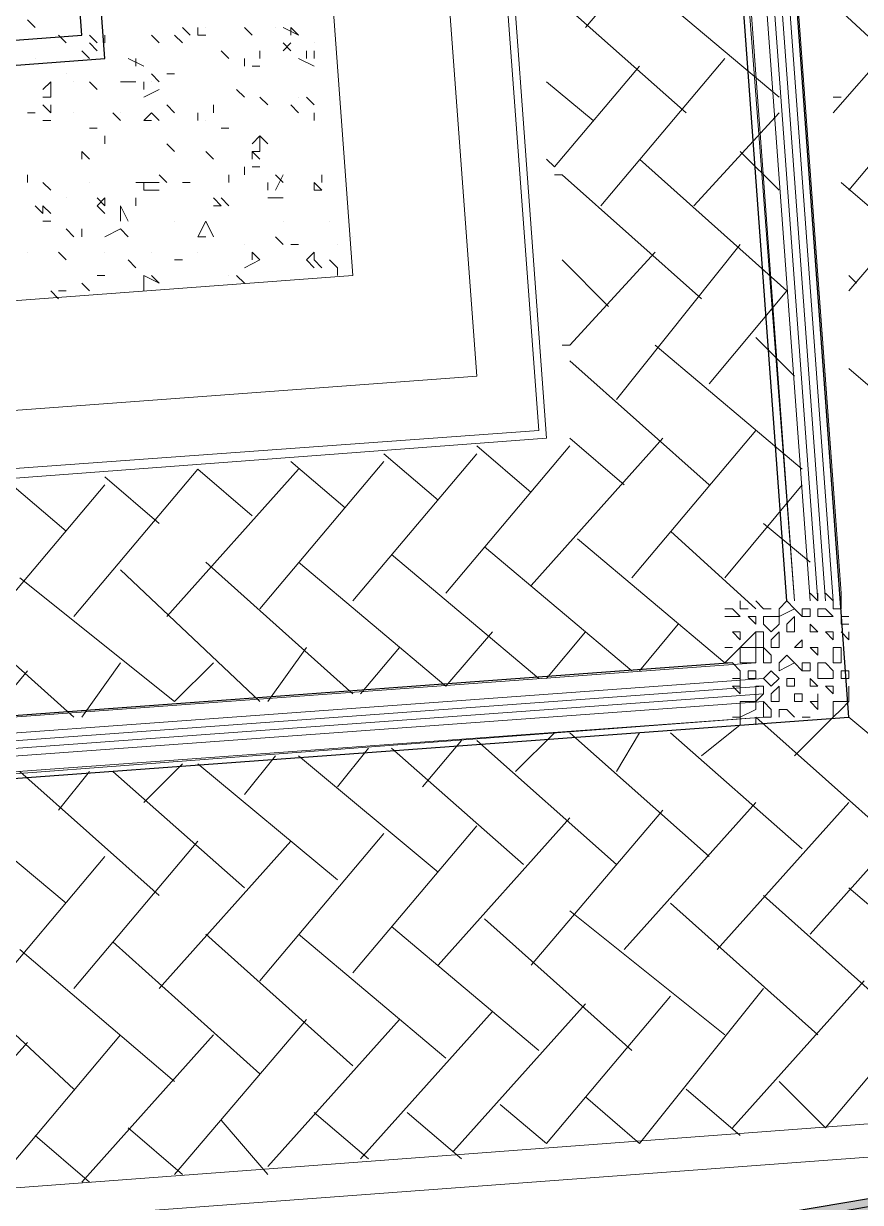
# Model space of a CAD drawing. Header units: millimetres. Extents: x 2928 to 3112, y 1220 to 1280.
# Drawn here: x 3001.741 to 3002.101, y 1262.142 to 1262.649 of the extents above; entities that cross this region are included whole.
import ezdxf

# ---------------------------------------------------------------- set-up
doc = ezdxf.new("R2010")
doc.units = ezdxf.units.MM

msp = doc.modelspace()

# ---------------------------------------------------------------- hatches: boundary and pattern name
at = {"true_color": 0xdd0000}
h = msp.add_hatch(color=12, dxfattribs=at)
h.paths.add_polyline_path([(3002.98886, 1267.45733), (3002.96553, 1267.46066), (3002.68219, 1262.21392)])
h.paths.add_polyline_path([(3002.96553, 1267.46066), (3002.68219, 1262.21392), (3002.65886, 1262.23725)])
h.paths.add_polyline_path([(3002.68219, 1262.21392), (3002.65886, 1262.23725), (2998.68214, 1261.54058)])
h.paths.add_polyline_path([(3002.65886, 1262.23725), (2998.68214, 1261.54058), (2998.7088, 1261.57058)])
h.paths.add_polyline_path([(2998.68214, 1261.54058), (2998.7088, 1261.57058), (2998.98881, 1266.80065)])
h.paths.add_polyline_path([(2998.7088, 1261.57058), (2998.98881, 1266.80065), (2999.01547, 1266.77732)])
h.paths.add_polyline_path([(2998.98881, 1266.80065), (2999.01547, 1266.77732), (3002.97553, 1267.47066)])
h.paths.add_polyline_path([(2999.01547, 1266.77732), (3002.97553, 1267.47066), (3002.97886, 1267.44733)])

# ---------------------------------------------------------------- linework, layer by layer
at = {"color": 252, "linetype": 'Continuous', "lineweight": 5, "true_color": 0x989898}
for points in [[(3000.5255, 1266.90065), (2999.21881, 1266.80732), (2999.00214, 1266.79065), (2999.01881, 1266.58065), (2999.35881, 1261.95725), (3000.88217, 1262.07059), (3002.40886, 1262.18392), (3002.06885, 1266.80399), (3002.05218, 1267.01399), (3001.83885, 1266.99732)], [(3000.52883, 1266.88732), (2999.22548, 1266.79065), (2999.01881, 1266.77732), (2999.03214, 1266.57398), (2999.37215, 1261.97392), (3000.88217, 1262.08392), (3002.39219, 1262.19725), (3002.05552, 1266.79732), (3002.03885, 1266.99732), (3001.83218, 1266.98399)], [(2999.44215, 1266.50398), (2999.75215, 1262.30392), (3000.85883, 1262.38726), (3001.96552, 1262.47059), (3001.65885, 1266.66398), (3000.54883, 1266.58398)]]:
    msp.add_lwpolyline(points, close=True, dxfattribs=at)
at = {"color": 7, "linetype": 'Continuous', "lineweight": 9, "true_color": 0x000007}
for points in [[(3000.54883, 1266.58065), (2999.44881, 1266.50065), (2999.75549, 1262.31059), (3000.85883, 1262.39392), (3001.96218, 1262.47392), (3001.65218, 1266.66065)], [(3000.55216, 1266.55398), (2999.47548, 1266.47398), (2999.77882, 1262.33726), (3000.8555, 1262.41726), (3001.93552, 1262.49726), (3001.62885, 1266.63398)], [(3000.5555, 1266.50732), (2999.52548, 1266.43065), (2999.82549, 1262.38726), (3000.85217, 1262.46392), (3001.88218, 1262.54059), (3001.58551, 1266.58065)]]:
    msp.add_lwpolyline(points, close=True, dxfattribs=at)
at = {"color": 253, "linetype": 'Continuous', "lineweight": -2, "true_color": 0x9a9a9a}
msp.add_lwpolyline([(3000.56216, 1266.40731), (2999.63548, 1266.34065), (2999.91549, 1262.49726), (3000.8455, 1262.56393), (3001.77551, 1262.63393), (3001.49218, 1266.47398)], close=True, dxfattribs=at)
msp.add_lwpolyline([(3000.68883, 1264.47729), (2999.78549, 1264.41395), (2999.92549, 1262.50726), (3000.28216, 1262.53393), (3000.23883, 1263.14727), (3000.79883, 1263.18727), (3001.36218, 1263.2306), (3001.40884, 1262.61726), (3001.76551, 1262.64393), (3001.62551, 1264.55062), (3000.72217, 1264.48395)], dxfattribs=at)
at = {"color": 7, "linetype": 'Continuous', "lineweight": -2, "true_color": 0x000007}
for points in [[(2999.53548, 1263.60727), (2999.64215, 1262.17059), (3000.86883, 1262.26059), (3002.09552, 1262.35059), (3001.99218, 1263.76728)], [(3002.06885, 1262.40059), (3001.96885, 1263.76728), (3001.96885, 1263.76728)], [(3002.04552, 1262.37392), (3000.86883, 1262.28725), (2999.68882, 1262.20059)]]:
    msp.add_lwpolyline(points, dxfattribs=at)
at = {"color": 9, "linetype": 'Continuous', "lineweight": 5, "true_color": 0xbababa}
for points in [[(3002.07219, 1262.40059), (3001.99218, 1263.49061), (3001.97218, 1263.76728)], [(3002.07219, 1262.40059), (3001.98885, 1263.49061), (3001.97218, 1263.76728)], [(3002.07885, 1262.40059), (3001.99885, 1263.49061), (3001.97552, 1263.76728)], [(3002.08219, 1262.40059), (3002.00218, 1263.49061), (3001.97885, 1263.76728)], [(3002.08552, 1262.40059), (3002.00552, 1263.49061), (3001.98552, 1263.76728)], [(3002.08885, 1262.40059), (3002.00885, 1263.49061), (3001.98885, 1263.76728)], [(3002.09219, 1262.40392), (3002.01218, 1263.49394), (3001.99218, 1263.76728)], [(3001.98218, 1262.64726), (3002.03885, 1262.71393), (3002.03885, 1262.71393)], [(3002.00218, 1262.67059), (3002.06552, 1262.61726), (3002.06552, 1262.61726)], [(3001.96218, 1262.66393), (3001.96552, 1262.66393), (3002.02552, 1262.61059)], [(3002.08552, 1262.66059), (3002.13219, 1262.61726), (3002.13219, 1262.61726)], [(3002.09552, 1262.57726), (3002.14885, 1262.64059), (3002.14885, 1262.64059)], [(3001.98885, 1262.57059), (3002.04218, 1262.63393), (3002.04218, 1262.63393)], [(3002.08885, 1262.61059), (3002.11219, 1262.63726), (3002.11219, 1262.63726)], [(3001.96885, 1262.58726), (3002.00552, 1262.63059), (3002.00552, 1262.63059)], [(3001.96552, 1262.62393), (3001.98552, 1262.60726), (3001.98552, 1262.60726)], [(3002.08885, 1262.61726), (3002.09219, 1262.61726), (3002.09219, 1262.61726)], [(3002.02885, 1262.57059), (3002.06552, 1262.61059), (3002.06552, 1262.61059)], [(3002.04885, 1262.59393), (3002.06552, 1262.57726), (3002.06552, 1262.57726)], [(3001.96885, 1262.58726), (3001.96552, 1262.59059), (3001.96552, 1262.59059)], [(3002.00552, 1262.59059), (3002.06885, 1262.53393), (3002.06885, 1262.53393)], [(3001.96885, 1262.58393), (3001.97218, 1262.58393), (3002.03218, 1262.53059)], [(3002.09219, 1262.58059), (3002.13885, 1262.54059), (3002.13885, 1262.54059)], [(3001.99552, 1262.48726), (3002.04885, 1262.55393), (3002.04885, 1262.55393)], [(3002.09552, 1262.53393), (3002.11552, 1262.55726), (3002.11552, 1262.55726)], [(3001.97218, 1262.54726), (3001.99218, 1262.52726), (3001.99218, 1262.52726)], [(3001.97552, 1262.51059), (3002.01218, 1262.55059), (3002.01218, 1262.55059)], [(3002.09552, 1262.54059), (3002.09885, 1262.53726), (3002.09885, 1262.53726)], [(3002.03552, 1262.49392), (3002.06885, 1262.53393), (3002.06885, 1262.53393)], [(3002.05552, 1262.51392), (3002.07219, 1262.49726), (3002.07219, 1262.49726)], [(3001.97552, 1262.51059), (3001.97218, 1262.51059), (3001.97218, 1262.51059)], [(3002.01218, 1262.51059), (3002.07552, 1262.45726), (3002.07552, 1262.45726)], [(3001.97552, 1262.50392), (3002.03552, 1262.45059), (3002.03552, 1262.45059)], [(3002.09552, 1262.50059), (3002.14219, 1262.46059), (3002.14219, 1262.46059)], [(3002.00218, 1262.41059), (3002.05552, 1262.47392), (3002.05552, 1262.47392)], [(3001.92218, 1262.40392), (3001.97552, 1262.46726), (3001.97552, 1262.46726)], [(3001.93552, 1262.46726), (3001.95885, 1262.44726), (3001.95885, 1262.44726)], [(3001.95885, 1262.40726), (3002.01552, 1262.47059), (3002.01552, 1262.47059)], [(3001.97552, 1262.47059), (3001.99885, 1262.45059), (3001.99885, 1262.45059)], [(3001.88218, 1262.40059), (3001.93552, 1262.46392), (3001.93552, 1262.46392)], [(3001.89552, 1262.46392), (3001.91885, 1262.44392), (3001.91885, 1262.44392)], [(3001.76218, 1262.39392), (3001.81551, 1262.45726), (3001.81551, 1262.45726)], [(3001.80218, 1262.39392), (3001.85885, 1262.45726), (3001.85885, 1262.45726)], [(3001.81551, 1262.45726), (3001.83885, 1262.43726), (3001.83885, 1262.43726)], [(3001.84218, 1262.39726), (3001.89552, 1262.46059), (3001.89552, 1262.46059)], [(3001.85552, 1262.46059), (3001.87885, 1262.44059), (3001.87885, 1262.44059)], [(3001.77551, 1262.45392), (3001.79885, 1262.43392), (3001.79885, 1262.43392)], [(3001.72218, 1262.38726), (3001.77551, 1262.45059), (3001.77551, 1262.45059)], [(3001.73551, 1262.45059), (3001.75885, 1262.43059), (3001.75885, 1262.43059)], [(3002.04218, 1262.41059), (3002.07552, 1262.45059), (3002.07552, 1262.45059)], [(3002.01885, 1262.43059), (3002.05552, 1262.39726), (3002.05552, 1262.39726)], [(3002.05885, 1262.43392), (3002.07885, 1262.41726), (3002.07885, 1262.41726)], [(3001.97885, 1262.42726), (3002.04218, 1262.37392), (3002.04218, 1262.37392)], [(3001.89885, 1262.42059), (3001.96218, 1262.36726), (3001.96218, 1262.36726)], [(3001.93885, 1262.42392), (3002.00218, 1262.37059), (3002.00218, 1262.37059)], [(3001.81885, 1262.41726), (3001.88218, 1262.36059), (3001.88218, 1262.36059)], [(3001.85885, 1262.41726), (3001.92218, 1262.36392), (3001.92218, 1262.36392)], [(3001.73885, 1262.41059), (3001.80551, 1262.35726), (3001.80551, 1262.35726)], [(3001.78218, 1262.41392), (3001.84218, 1262.35726), (3001.84218, 1262.35726)], [(3001.69885, 1262.40726), (3001.76218, 1262.35059), (3001.76218, 1262.35059)], [(3002.04885, 1262.39726), (3002.04885, 1262.40059), (3002.04885, 1262.40059)], [(3002.05885, 1262.39726), (3002.05552, 1262.40059), (3002.05552, 1262.40059)], [(3002.06552, 1262.39726), (3002.06885, 1262.40059), (3002.06885, 1262.40059)], [(3002.06885, 1262.40059), (3002.07219, 1262.39726), (3002.07219, 1262.39726)], [(3002.08219, 1262.40059), (3002.07885, 1262.40392), (3002.07885, 1262.40392)], [(3002.08219, 1262.40059), (3002.08219, 1262.40392), (3002.08219, 1262.40392)], [(3002.08885, 1262.40059), (3002.08552, 1262.40392), (3002.08552, 1262.40392)], [(3002.08885, 1262.40059), (3002.08885, 1262.39726), (3002.08885, 1262.39726)], [(3002.09219, 1262.40392), (3002.09219, 1262.40059), (3002.09219, 1262.40059)], [(3002.09219, 1262.39726), (3002.09219, 1262.40059), (3002.09219, 1262.40059)], [(3002.04218, 1262.39726), (3002.04552, 1262.39726), (3002.04552, 1262.39726)], [(3002.04552, 1262.39726), (3002.04885, 1262.39392), (3002.04885, 1262.39392)], [(3002.04885, 1262.39726), (3002.05218, 1262.39726), (3002.05218, 1262.39726)], [(3002.05885, 1262.39726), (3002.06219, 1262.39726), (3002.06219, 1262.39726)], [(3002.06552, 1262.39726), (3002.06552, 1262.39392), (3002.06552, 1262.39392)], [(3002.06552, 1262.39392), (3002.07219, 1262.39726), (3002.07219, 1262.39726)], [(3002.07552, 1262.39392), (3002.07219, 1262.39726), (3002.07219, 1262.39726)], [(3002.07552, 1262.39392), (3002.07552, 1262.39726), (3002.07552, 1262.39726)], [(3002.07552, 1262.39726), (3002.07885, 1262.39726), (3002.07885, 1262.39726)], [(3002.07885, 1262.39392), (3002.07885, 1262.39726), (3002.07885, 1262.39726)], [(3002.08219, 1262.39392), (3002.08219, 1262.39726), (3002.08219, 1262.39726)], [(3002.08219, 1262.39726), (3002.08552, 1262.39726), (3002.08552, 1262.39726)], [(3002.08552, 1262.39726), (3002.08885, 1262.39392), (3002.08885, 1262.39392)], [(3002.08885, 1262.39726), (3002.09219, 1262.39726), (3002.09219, 1262.39726)], [(3002.00552, 1262.37059), (3002.02218, 1262.39059), (3002.02218, 1262.39059)], [(3002.04218, 1262.39392), (3002.04552, 1262.39392), (3002.04552, 1262.39392)], [(3002.04552, 1262.39392), (3002.04885, 1262.39392), (3002.04885, 1262.39392)], [(3002.05218, 1262.39392), (3002.05552, 1262.39059), (3002.05552, 1262.39059)], [(3002.05218, 1262.39392), (3002.05552, 1262.39392), (3002.05552, 1262.39392)], [(3002.05552, 1262.39059), (3002.05552, 1262.39392), (3002.05552, 1262.39392)], [(3002.05885, 1262.39059), (3002.05885, 1262.39392), (3002.05885, 1262.39392)], [(3002.05885, 1262.39392), (3002.06219, 1262.39392), (3002.06219, 1262.39392)], [(3002.05885, 1262.39059), (3002.06219, 1262.38726), (3002.06219, 1262.38726)], [(3002.06219, 1262.39392), (3002.06552, 1262.39392), (3002.06552, 1262.39392)], [(3002.06219, 1262.38726), (3002.06552, 1262.39059), (3002.06552, 1262.39059)], [(3002.06552, 1262.39059), (3002.06552, 1262.39392), (3002.06552, 1262.39392)], [(3002.06885, 1262.39059), (3002.07219, 1262.39392), (3002.07219, 1262.39392)], [(3002.06885, 1262.38726), (3002.06885, 1262.39059), (3002.06885, 1262.39059)], [(3002.07219, 1262.39392), (3002.07219, 1262.39059), (3002.07219, 1262.39059)], [(3002.07219, 1262.38726), (3002.07219, 1262.39059), (3002.07219, 1262.39059)], [(3002.07552, 1262.39392), (3002.07885, 1262.39392), (3002.07885, 1262.39392)], [(3002.07885, 1262.39059), (3002.08219, 1262.38726), (3002.08219, 1262.38726)], [(3002.07885, 1262.38726), (3002.07885, 1262.39059), (3002.07885, 1262.39059)], [(3002.08219, 1262.39392), (3002.08885, 1262.39392), (3002.08885, 1262.39392)], [(3002.09219, 1262.39392), (3002.09219, 1262.39059), (3002.09219, 1262.39059)], [(3002.09219, 1262.39392), (3002.09552, 1262.39392), (3002.09552, 1262.39392)], [(3002.09219, 1262.39059), (3002.09552, 1262.39059), (3002.09552, 1262.39059)], [(3001.92218, 1262.36392), (3001.94218, 1262.38726), (3001.94218, 1262.38726)], [(3001.96552, 1262.36726), (3001.98218, 1262.38726), (3001.98218, 1262.38726)], [(3002.04218, 1262.37392), (3002.05552, 1262.38726), (3002.05552, 1262.38726)], [(3002.04552, 1262.38726), (3002.04885, 1262.38392), (3002.04885, 1262.38392)], [(3002.04552, 1262.38726), (3002.04885, 1262.38726), (3002.04885, 1262.38726)], [(3002.04885, 1262.38392), (3002.04885, 1262.38726), (3002.04885, 1262.38726)], [(3002.05885, 1262.38726), (3002.05552, 1262.38726), (3002.05552, 1262.38726)], [(3002.05552, 1262.38392), (3002.05552, 1262.38726), (3002.05552, 1262.38726)], [(3002.05552, 1262.38726), (3002.05885, 1262.38726), (3002.05885, 1262.38726)], [(3002.05885, 1262.38059), (3002.05885, 1262.38726), (3002.05885, 1262.38726)], [(3002.06219, 1262.38392), (3002.06552, 1262.38726), (3002.06552, 1262.38726)], [(3002.06552, 1262.38726), (3002.06552, 1262.38392), (3002.06552, 1262.38392)], [(3002.06885, 1262.38726), (3002.07219, 1262.38726), (3002.07219, 1262.38726)], [(3002.07885, 1262.38726), (3002.08219, 1262.38726), (3002.08219, 1262.38726)], [(3002.08552, 1262.38726), (3002.08885, 1262.38392), (3002.08885, 1262.38392)], [(3002.08552, 1262.38726), (3002.08885, 1262.38726), (3002.08885, 1262.38726)], [(3002.08885, 1262.38392), (3002.08885, 1262.38726), (3002.08885, 1262.38726)], [(3002.09552, 1262.38392), (3002.09219, 1262.38726), (3002.09219, 1262.38726)], [(3002.09552, 1262.38392), (3002.09552, 1262.38726), (3002.09552, 1262.38726)], [(3001.84552, 1262.35726), (3001.86218, 1262.38059), (3001.86218, 1262.38059)], [(3001.88552, 1262.36059), (3001.90218, 1262.38059), (3001.90218, 1262.38059)], [(3002.04552, 1262.38059), (3002.04218, 1262.38059), (3002.04218, 1262.38059)], [(3002.04552, 1262.38059), (3002.04218, 1262.38059), (3002.04218, 1262.38059)], [(3002.04885, 1262.37726), (3002.04885, 1262.38059), (3002.04885, 1262.38059)], [(3002.04885, 1262.38059), (3002.05218, 1262.38059), (3002.05218, 1262.38059)], [(3002.05218, 1262.38059), (3002.05552, 1262.38059), (3002.05552, 1262.38059)], [(3002.05552, 1262.38392), (3002.05552, 1262.38059), (3002.05552, 1262.38059)], [(3002.05552, 1262.37392), (3002.05552, 1262.38059), (3002.05552, 1262.38059)], [(3002.05552, 1262.38059), (3002.05885, 1262.38059), (3002.05885, 1262.38059)], [(3002.05885, 1262.38059), (3002.06219, 1262.37726), (3002.06219, 1262.37726)], [(3002.05885, 1262.37726), (3002.05885, 1262.38059), (3002.05885, 1262.38059)], [(3002.06219, 1262.38059), (3002.06219, 1262.38392), (3002.06219, 1262.38392)], [(3002.06219, 1262.38059), (3002.06552, 1262.38059), (3002.06552, 1262.38059)], [(3002.06552, 1262.38059), (3002.06552, 1262.38392), (3002.06552, 1262.38392)], [(3002.07219, 1262.38059), (3002.07552, 1262.38392), (3002.07552, 1262.38392)], [(3002.07219, 1262.38059), (3002.07552, 1262.38059), (3002.07552, 1262.38059)], [(3002.07552, 1262.38392), (3002.07552, 1262.38059), (3002.07552, 1262.38059)], [(3002.07885, 1262.38059), (3002.08219, 1262.37726), (3002.08219, 1262.37726)], [(3002.07885, 1262.38059), (3002.08219, 1262.38059), (3002.08219, 1262.38059)], [(3002.08219, 1262.37726), (3002.08219, 1262.38059), (3002.08219, 1262.38059)], [(3002.09219, 1262.38059), (3002.08885, 1262.38059), (3002.08885, 1262.38059)], [(3002.08885, 1262.37726), (3002.08885, 1262.38059), (3002.08885, 1262.38059)], [(3002.08885, 1262.38059), (3002.09219, 1262.38059), (3002.09219, 1262.38059)], [(3002.09219, 1262.37392), (3002.09219, 1262.38059), (3002.09219, 1262.38059)], [(3002.04885, 1262.37726), (3002.04885, 1262.37392), (3002.04885, 1262.37392)], [(3002.05885, 1262.37392), (3002.05885, 1262.37726), (3002.05885, 1262.37726)], [(3002.06219, 1262.37392), (3002.06219, 1262.37726), (3002.06219, 1262.37726)], [(3002.06552, 1262.37392), (3002.06885, 1262.37726), (3002.06885, 1262.37726)], [(3002.06885, 1262.37726), (3002.07219, 1262.37392), (3002.07219, 1262.37392)], [(3002.08885, 1262.37726), (3002.08885, 1262.37392), (3002.08885, 1262.37392)], [(2999.68882, 1262.19725), (3000.86883, 1262.28725), (3002.05552, 1262.37392)], [(3001.72551, 1262.35059), (3001.74218, 1262.37059), (3001.74218, 1262.37059)], [(3001.76551, 1262.35059), (3001.78218, 1262.37392), (3001.78218, 1262.37392)], [(3001.80551, 1262.35726), (3001.82218, 1262.37392), (3001.82218, 1262.37392)], [(3002.04552, 1262.37392), (3002.04218, 1262.37392), (3002.04218, 1262.37392)], [(3002.04552, 1262.37392), (3002.04885, 1262.37059), (3002.04885, 1262.37059)], [(3002.04885, 1262.37392), (3002.05552, 1262.37392), (3002.05552, 1262.37392)], [(3002.04885, 1262.36726), (3002.04885, 1262.37059), (3002.04885, 1262.37059)], [(3002.05218, 1262.36726), (3002.05218, 1262.37059), (3002.05218, 1262.37059)], [(3002.05218, 1262.37059), (3002.05552, 1262.37059), (3002.05552, 1262.37059)], [(3002.05552, 1262.36726), (3002.05552, 1262.37059), (3002.05552, 1262.37059)], [(3002.05885, 1262.37392), (3002.06219, 1262.37392), (3002.06219, 1262.37392)], [(3002.05885, 1262.36726), (3002.06219, 1262.37059), (3002.06219, 1262.37059)], [(3002.06219, 1262.37059), (3002.06552, 1262.36726), (3002.06552, 1262.36726)], [(3002.06552, 1262.37392), (3002.06552, 1262.37059), (3002.06552, 1262.37059)], [(3002.06552, 1262.37059), (3002.07219, 1262.37392), (3002.07219, 1262.37392)], [(3002.07552, 1262.37059), (3002.07219, 1262.37392), (3002.07219, 1262.37392)], [(3002.07552, 1262.37059), (3002.07552, 1262.37392), (3002.07552, 1262.37392)], [(3002.07552, 1262.37392), (3002.07885, 1262.37392), (3002.07885, 1262.37392)], [(3002.07552, 1262.37059), (3002.07885, 1262.37059), (3002.07885, 1262.37059)], [(3002.07885, 1262.37059), (3002.07885, 1262.37392), (3002.07885, 1262.37392)], [(3002.08219, 1262.37059), (3002.08219, 1262.37392), (3002.08219, 1262.37392)], [(3002.08219, 1262.37392), (3002.08552, 1262.37392), (3002.08552, 1262.37392)], [(3002.08219, 1262.37059), (3002.08219, 1262.36726), (3002.08219, 1262.36726)], [(3002.08552, 1262.37392), (3002.08885, 1262.37059), (3002.08885, 1262.37059)], [(3002.08885, 1262.37392), (3002.09219, 1262.37392), (3002.09219, 1262.37392)], [(3002.08885, 1262.36726), (3002.08885, 1262.37059), (3002.08885, 1262.37059)], [(3002.09219, 1262.36726), (3002.09219, 1262.37059), (3002.09219, 1262.37059)], [(3002.09219, 1262.37059), (3002.09552, 1262.37059), (3002.09552, 1262.37059)], [(3002.09552, 1262.36726), (3002.09552, 1262.37059), (3002.09552, 1262.37059)], [(2999.68882, 1262.19392), (3000.86883, 1262.28059), (3002.05885, 1262.36726)], [(3002.04552, 1262.36726), (3002.04885, 1262.36726), (3002.04885, 1262.36726)], [(3002.04885, 1262.36392), (3002.04885, 1262.36726), (3002.04885, 1262.36726)], [(3002.05218, 1262.36726), (3002.05552, 1262.36726), (3002.05552, 1262.36726)], [(3002.05885, 1262.36726), (3002.06219, 1262.36392), (3002.06219, 1262.36392)], [(3002.06219, 1262.36392), (3002.06552, 1262.36726), (3002.06552, 1262.36726)], [(3002.06885, 1262.36392), (3002.06885, 1262.36726), (3002.06885, 1262.36726)], [(3002.06885, 1262.36726), (3002.07219, 1262.36726), (3002.07219, 1262.36726)], [(3002.07219, 1262.36392), (3002.07219, 1262.36726), (3002.07219, 1262.36726)], [(3002.07885, 1262.36726), (3002.08219, 1262.36392), (3002.08219, 1262.36392)], [(3002.07885, 1262.36392), (3002.07885, 1262.36726), (3002.07885, 1262.36726)], [(3002.08219, 1262.36726), (3002.08885, 1262.36726), (3002.08885, 1262.36726)], [(3002.09219, 1262.36726), (3002.09552, 1262.36726), (3002.09552, 1262.36726)], [(2999.68882, 1262.19059), (3000.86883, 1262.27725), (3002.05885, 1262.36392)], [(2999.68882, 1262.18392), (3000.86883, 1262.27392), (3002.05885, 1262.36059)], [(3002.04552, 1262.36392), (3002.04885, 1262.36059), (3002.04885, 1262.36059)], [(3002.04552, 1262.36392), (3002.04885, 1262.36392), (3002.04885, 1262.36392)], [(3002.04885, 1262.36059), (3002.04885, 1262.36392), (3002.04885, 1262.36392)], [(3002.05552, 1262.36059), (3002.05552, 1262.36392), (3002.05552, 1262.36392)], [(3002.05552, 1262.36392), (3002.05885, 1262.36392), (3002.05885, 1262.36392)], [(3002.05552, 1262.36059), (3002.05552, 1262.35726), (3002.05552, 1262.35726)], [(3002.05552, 1262.35726), (3002.05885, 1262.36059), (3002.05885, 1262.36059)], [(3002.05885, 1262.36059), (3002.05885, 1262.36392), (3002.05885, 1262.36392)], [(3002.06219, 1262.36059), (3002.06552, 1262.36392), (3002.06552, 1262.36392)], [(3002.06219, 1262.35726), (3002.06219, 1262.36059), (3002.06219, 1262.36059)], [(3002.06552, 1262.36392), (3002.06552, 1262.36059), (3002.06552, 1262.36059)], [(3002.06552, 1262.35726), (3002.06552, 1262.36059), (3002.06552, 1262.36059)], [(3002.06885, 1262.36392), (3002.07219, 1262.36392), (3002.07219, 1262.36392)], [(3002.07219, 1262.35726), (3002.07219, 1262.36059), (3002.07219, 1262.36059)], [(3002.07219, 1262.36059), (3002.07552, 1262.36059), (3002.07552, 1262.36059)], [(3002.07552, 1262.36059), (3002.07552, 1262.35726), (3002.07552, 1262.35726)], [(3002.07885, 1262.36392), (3002.08219, 1262.36392), (3002.08219, 1262.36392)], [(3002.08219, 1262.35726), (3002.08219, 1262.36059), (3002.08219, 1262.36059)], [(3002.08552, 1262.36392), (3002.08885, 1262.36059), (3002.08885, 1262.36059)], [(3002.08552, 1262.36392), (3002.08885, 1262.36392), (3002.08885, 1262.36392)], [(3002.08885, 1262.36059), (3002.08885, 1262.36392), (3002.08885, 1262.36392)], [(3002.09552, 1262.36059), (3002.09552, 1262.36392), (3002.09552, 1262.36392)], [(3002.09552, 1262.36059), (3002.09552, 1262.35726), (3002.09552, 1262.35726)], [(3002.09552, 1262.35726), (3002.09552, 1262.36059), (3002.09552, 1262.36059)], [(2999.68882, 1262.18392), (3000.86883, 1262.27059), (3002.05885, 1262.35726)], [(3002.04885, 1262.35392), (3002.04885, 1262.35726), (3002.04885, 1262.35726)], [(3002.04885, 1262.35726), (3002.05218, 1262.35726), (3002.05218, 1262.35726)], [(3002.05218, 1262.35726), (3002.05552, 1262.35726), (3002.05552, 1262.35726)], [(3002.05552, 1262.35392), (3002.05552, 1262.35726), (3002.05552, 1262.35726)], [(3002.05885, 1262.35726), (3002.06219, 1262.35392), (3002.06219, 1262.35392)], [(3002.05885, 1262.35392), (3002.05885, 1262.35726), (3002.05885, 1262.35726)], [(3002.06219, 1262.35726), (3002.06552, 1262.35726), (3002.06552, 1262.35726)], [(3002.07219, 1262.35726), (3002.07552, 1262.35726), (3002.07552, 1262.35726)], [(3002.07885, 1262.35726), (3002.08219, 1262.35392), (3002.08219, 1262.35392)], [(3002.07885, 1262.35726), (3002.08219, 1262.35726), (3002.08219, 1262.35726)], [(3002.08219, 1262.35392), (3002.08219, 1262.35726), (3002.08219, 1262.35726)], [(3002.08885, 1262.35392), (3002.08885, 1262.35726), (3002.08885, 1262.35726)], [(3002.08885, 1262.35726), (3002.09219, 1262.35726), (3002.09219, 1262.35726)], [(3002.09219, 1262.35726), (3002.09552, 1262.35726), (3002.09552, 1262.35726)], [(3002.09219, 1262.35392), (3002.09552, 1262.35726), (3002.09552, 1262.35726)], [(2999.68882, 1262.18059), (3000.86883, 1262.26392), (3002.05885, 1262.35059)], [(2999.68882, 1262.17392), (3000.86883, 1262.26059), (3002.05885, 1262.35059)], [(3002.04885, 1262.35059), (3002.04552, 1262.35059), (3002.04552, 1262.35059)], [(3002.04885, 1262.35392), (3002.04885, 1262.35059), (3002.04885, 1262.35059)], [(3002.04885, 1262.35059), (3002.05552, 1262.35392), (3002.05552, 1262.35392)], [(3002.04885, 1262.34726), (3002.04885, 1262.35059), (3002.04885, 1262.35059)], [(3002.05552, 1262.35059), (3002.11552, 1262.29726), (3002.11552, 1262.29726)], [(3002.05552, 1262.35059), (3002.05552, 1262.34726), (3002.05552, 1262.34726)], [(3002.05552, 1262.34726), (3002.05552, 1262.35059), (3002.05552, 1262.35059)], [(3002.05885, 1262.35059), (3002.05885, 1262.35392), (3002.05885, 1262.35392)], [(3002.05885, 1262.35059), (3002.06219, 1262.35059), (3002.06219, 1262.35059)], [(3002.06219, 1262.35059), (3002.06219, 1262.35392), (3002.06219, 1262.35392)], [(3002.06552, 1262.35059), (3002.06552, 1262.35392), (3002.06552, 1262.35392)], [(3002.06552, 1262.35392), (3002.06885, 1262.35392), (3002.06885, 1262.35392)], [(3002.06885, 1262.35392), (3002.07219, 1262.35059), (3002.07219, 1262.35059)], [(3002.07219, 1262.33392), (3002.08885, 1262.35059), (3002.08885, 1262.35059)], [(3002.07552, 1262.35059), (3002.07885, 1262.35059), (3002.07885, 1262.35059)], [(3002.08885, 1262.35392), (3002.08885, 1262.35059), (3002.08885, 1262.35059)], [(3002.08885, 1262.35059), (3002.09219, 1262.35392), (3002.09219, 1262.35392)], [(3002.09552, 1262.35059), (3002.15552, 1262.30059), (3002.15552, 1262.30059)], [(3002.03218, 1262.33392), (3002.04885, 1262.34726), (3002.04885, 1262.34726)], [(3001.91218, 1262.32059), (3001.92885, 1262.34059), (3001.92885, 1262.34059)], [(3001.93552, 1262.34059), (3001.99552, 1262.28725), (3001.99552, 1262.28725)], [(3001.95218, 1262.32726), (3001.96885, 1262.34392), (3001.96885, 1262.34392)], [(3001.97552, 1262.34392), (3002.03552, 1262.29059), (3002.03552, 1262.29059)], [(3001.99552, 1262.32726), (3002.00552, 1262.34392), (3002.00552, 1262.34392)], [(3002.01885, 1262.34392), (3002.07552, 1262.29392), (3002.07552, 1262.29392)], [(3001.87552, 1262.32059), (3001.88885, 1262.33726), (3001.88885, 1262.33726)], [(3001.89885, 1262.33726), (3001.95552, 1262.28725), (3001.95552, 1262.28725)], [(3001.79218, 1262.31392), (3001.80885, 1262.33059), (3001.80885, 1262.33059)], [(3001.81551, 1262.33059), (3001.87552, 1262.28059), (3001.87552, 1262.28059)], [(3001.83552, 1262.31726), (3001.84885, 1262.33392), (3001.84885, 1262.33392)], [(3001.85885, 1262.33392), (3001.91885, 1262.28392), (3001.91885, 1262.28392)], [(3001.73885, 1262.32726), (3001.79885, 1262.27392), (3001.79885, 1262.27392)], [(3001.75551, 1262.31059), (3001.76885, 1262.32726), (3001.76885, 1262.32726)], [(3001.77885, 1262.32726), (3001.83552, 1262.27725), (3001.83552, 1262.27725)], [(3001.69885, 1262.32059), (3001.75885, 1262.27059), (3001.75885, 1262.27059)], [(3002.07885, 1262.25725), (3002.13552, 1262.32059), (3002.13552, 1262.32059)], [(3001.95885, 1262.24392), (3002.01552, 1262.31059), (3002.01552, 1262.31059)], [(3001.99885, 1262.25059), (3002.05552, 1262.31392), (3002.05552, 1262.31392)], [(3002.03885, 1262.25059), (3002.09552, 1262.31392), (3002.09552, 1262.31392)], [(3001.88218, 1262.24059), (3001.93552, 1262.30392), (3001.93552, 1262.30392)], [(3001.91885, 1262.24392), (3001.97552, 1262.30726), (3001.97552, 1262.30726)], [(3001.84218, 1262.23725), (3001.89552, 1262.30059), (3001.89552, 1262.30059)], [(3001.76218, 1262.23392), (3001.81551, 1262.29726), (3001.81551, 1262.29726)], [(3001.79885, 1262.23392), (3001.85552, 1262.29726), (3001.85552, 1262.29726)], [(3001.72218, 1262.22725), (3001.77551, 1262.29059), (3001.77551, 1262.29059)], [(3002.05885, 1262.27392), (3002.12219, 1262.21725), (3002.12219, 1262.21725)], [(3002.09552, 1262.27725), (3002.16219, 1262.22059), (3002.16219, 1262.22059)], [(3002.01885, 1262.27059), (3002.08219, 1262.21392), (3002.08219, 1262.21392)], [(3001.93885, 1262.26392), (3002.00218, 1262.20725), (3002.00218, 1262.20725)], [(3001.97552, 1262.26725), (3002.04218, 1262.21392), (3002.04218, 1262.21392)], [(3001.89885, 1262.26059), (3001.96218, 1262.20725), (3001.96218, 1262.20725)], [(3001.77885, 1262.25392), (3001.84218, 1262.19725), (3001.84218, 1262.19725)], [(3001.81885, 1262.25725), (3001.88218, 1262.20059), (3001.88218, 1262.20059)], [(3001.85885, 1262.25725), (3001.92218, 1262.20392), (3001.92218, 1262.20392)], [(3001.73885, 1262.25059), (3001.80551, 1262.19392), (3001.80551, 1262.19392)], [(3001.71551, 1262.23392), (3001.76218, 1262.19059), (3001.76218, 1262.19059)], [(3002.00552, 1262.16725), (3002.05885, 1262.23392), (3002.05885, 1262.23392)], [(3002.04552, 1262.17392), (3002.10219, 1262.23725), (3002.10219, 1262.23725)], [(3002.08552, 1262.17392), (3002.13885, 1262.23725), (3002.13885, 1262.23725)], [(3001.96552, 1262.16725), (3002.01885, 1262.23059), (3002.01885, 1262.23059)], [(3001.88552, 1262.16059), (3001.94218, 1262.22392), (3001.94218, 1262.22392)], [(3001.92552, 1262.16392), (3001.98218, 1262.22725), (3001.98218, 1262.22725)], [(3001.80551, 1262.15392), (3001.86218, 1262.22059), (3001.86218, 1262.22059)], [(3001.84552, 1262.15725), (3001.90218, 1262.22059), (3001.90218, 1262.22059)], [(3001.72885, 1262.15059), (3001.78218, 1262.21392), (3001.78218, 1262.21392)], [(3001.76551, 1262.15059), (3001.82218, 1262.21392), (3001.82218, 1262.21392)], [(3001.68551, 1262.14725), (3001.74218, 1262.21059), (3001.74218, 1262.21059)], [(3002.06552, 1262.19392), (3002.08552, 1262.17392), (3002.08552, 1262.17392)], [(3001.98218, 1262.18725), (3002.00552, 1262.16725), (3002.00552, 1262.16725)], [(3002.02552, 1262.19059), (3002.04885, 1262.17059), (3002.04885, 1262.17059)], [(3001.94552, 1262.18392), (3001.96552, 1262.16725), (3001.96552, 1262.16725)], [(3001.82551, 1262.17725), (3001.84552, 1262.15392), (3001.84552, 1262.15392)], [(3001.86552, 1262.18059), (3001.88885, 1262.16059), (3001.88885, 1262.16059)], [(3001.90552, 1262.18059), (3001.92885, 1262.16059), (3001.92885, 1262.16059)], [(3001.78551, 1262.17392), (3001.80885, 1262.15392), (3001.80885, 1262.15392)], [(3001.74551, 1262.17059), (3001.76885, 1262.15059), (3001.76885, 1262.15059)]]:
    msp.add_lwpolyline(points, dxfattribs=at)
at = {"color": 92, "linetype": 'Continuous', "lineweight": 5, "true_color": 0x00b800}
for points in [[(3001.74551, 1262.64726), (3001.74218, 1262.65059), (3001.74218, 1262.65059)], [(3001.75885, 1262.64059), (3001.75551, 1262.64393), (3001.75551, 1262.64393)], [(3001.77218, 1262.64059), (3001.76885, 1262.64393), (3001.76885, 1262.64393)], [(3001.77551, 1262.64059), (3001.77551, 1262.64393), (3001.77551, 1262.64393)], [(3001.79885, 1262.64059), (3001.79551, 1262.64393), (3001.79551, 1262.64393)], [(3001.80885, 1262.64059), (3001.80551, 1262.64393), (3001.80551, 1262.64393)], [(3001.81218, 1262.64393), (3001.80885, 1262.64726), (3001.80885, 1262.64726)], [(3001.81551, 1262.64393), (3001.81551, 1262.64726), (3001.81551, 1262.64726)], [(3001.81551, 1262.64393), (3001.81885, 1262.64393), (3001.81885, 1262.64393)], [(3001.83885, 1262.64393), (3001.83552, 1262.64726), (3001.83552, 1262.64726)], [(3001.85218, 1262.64726), (3001.85885, 1262.64393), (3001.85885, 1262.64393)], [(3001.85552, 1262.64726), (3001.85552, 1262.64393), (3001.85552, 1262.64393)], [(3001.85885, 1262.64393), (3001.85552, 1262.64726), (3001.85552, 1262.64726)], [(3001.77218, 1262.63726), (3001.76885, 1262.64059), (3001.76885, 1262.64059)], [(3001.85218, 1262.63726), (3001.85552, 1262.64059), (3001.85552, 1262.64059)], [(3001.85552, 1262.63726), (3001.85218, 1262.64059), (3001.85218, 1262.64059)], [(3001.76885, 1262.63393), (3001.76551, 1262.63726), (3001.76551, 1262.63726)], [(3001.78551, 1262.63393), (3001.79218, 1262.63059), (3001.79218, 1262.63059)], [(3001.78885, 1262.63393), (3001.78885, 1262.63059), (3001.78885, 1262.63059)], [(3001.82885, 1262.63393), (3001.82551, 1262.63726), (3001.82551, 1262.63726)], [(3001.83552, 1262.63059), (3001.83552, 1262.63393), (3001.83552, 1262.63393)], [(3001.84218, 1262.63726), (3001.84218, 1262.63393), (3001.84218, 1262.63393)], [(3001.84218, 1262.63726), (3001.84218, 1262.63393), (3001.84218, 1262.63393)], [(3001.85885, 1262.63393), (3001.86552, 1262.63059), (3001.86552, 1262.63059)], [(3001.86218, 1262.63726), (3001.86218, 1262.63393), (3001.86218, 1262.63393)], [(3001.86552, 1262.63726), (3001.86552, 1262.63393), (3001.86552, 1262.63393)], [(3001.83885, 1262.63059), (3001.84218, 1262.63059), (3001.84218, 1262.63059)], [(3001.75218, 1262.62393), (3001.74885, 1262.62059), (3001.74885, 1262.62059)], [(3001.75218, 1262.62393), (3001.75218, 1262.61726), (3001.75218, 1262.61726)], [(3001.77218, 1262.62059), (3001.76885, 1262.62393), (3001.76885, 1262.62393)], [(3001.78218, 1262.62393), (3001.78885, 1262.62393), (3001.78885, 1262.62393)], [(3001.79218, 1262.62059), (3001.79218, 1262.62393), (3001.79218, 1262.62393)], [(3001.79551, 1262.62726), (3001.79885, 1262.62393), (3001.79885, 1262.62393)], [(3001.80551, 1262.62726), (3001.80218, 1262.62726), (3001.80218, 1262.62726)], [(3001.79218, 1262.61726), (3001.79885, 1262.62059), (3001.79885, 1262.62059)], [(3001.83552, 1262.61726), (3001.83218, 1262.62059), (3001.83218, 1262.62059)], [(3001.74885, 1262.61726), (3001.75218, 1262.61726), (3001.75218, 1262.61726)], [(3001.75218, 1262.61059), (3001.74885, 1262.61393), (3001.74885, 1262.61393)], [(3001.75218, 1262.61393), (3001.75218, 1262.61059), (3001.75218, 1262.61059)], [(3001.75218, 1262.61393), (3001.75218, 1262.61059), (3001.75218, 1262.61059)], [(3001.80551, 1262.61059), (3001.80218, 1262.61393), (3001.80218, 1262.61393)], [(3001.82218, 1262.61059), (3001.82218, 1262.61393), (3001.82218, 1262.61393)], [(3001.84552, 1262.61393), (3001.84218, 1262.61726), (3001.84218, 1262.61726)], [(3001.85885, 1262.61059), (3001.85552, 1262.61393), (3001.85552, 1262.61393)], [(3001.86552, 1262.61393), (3001.86218, 1262.61726), (3001.86218, 1262.61726)], [(3001.74551, 1262.61059), (3001.74218, 1262.61059), (3001.74218, 1262.61059)], [(3001.78218, 1262.60726), (3001.77885, 1262.61059), (3001.77885, 1262.61059)], [(3001.79551, 1262.61059), (3001.79218, 1262.60726), (3001.79218, 1262.60726)], [(3001.79551, 1262.61059), (3001.79885, 1262.60726), (3001.79885, 1262.60726)], [(3001.81551, 1262.60726), (3001.81551, 1262.61059), (3001.81551, 1262.61059)], [(3001.86552, 1262.60726), (3001.86552, 1262.61059), (3001.86552, 1262.61059)], [(3001.74885, 1262.60726), (3001.75218, 1262.60726), (3001.75218, 1262.60726)], [(3001.77218, 1262.60393), (3001.76885, 1262.60393), (3001.76885, 1262.60393)], [(3001.79218, 1262.60726), (3001.79551, 1262.60726), (3001.79551, 1262.60726)], [(3001.82885, 1262.60393), (3001.82551, 1262.60393), (3001.82551, 1262.60393)], [(3001.77551, 1262.59726), (3001.77551, 1262.60059), (3001.77551, 1262.60059)], [(3001.84218, 1262.60059), (3001.83885, 1262.59726), (3001.83885, 1262.59726)], [(3001.84218, 1262.60059), (3001.84218, 1262.59393), (3001.84218, 1262.59393)], [(3001.84552, 1262.59726), (3001.84218, 1262.60059), (3001.84218, 1262.60059)], [(3001.76551, 1262.59059), (3001.76551, 1262.59393), (3001.76551, 1262.59393)], [(3001.76885, 1262.59059), (3001.76551, 1262.59393), (3001.76551, 1262.59393)], [(3001.80551, 1262.59393), (3001.80218, 1262.59726), (3001.80218, 1262.59726)], [(3001.82218, 1262.59059), (3001.81885, 1262.59393), (3001.81885, 1262.59393)], [(3001.83885, 1262.59393), (3001.84218, 1262.59059), (3001.84218, 1262.59059)], [(3001.83885, 1262.59393), (3001.83885, 1262.59059), (3001.83885, 1262.59059)], [(3001.83885, 1262.59393), (3001.84218, 1262.59393), (3001.84218, 1262.59393)], [(3001.74218, 1262.58059), (3001.74218, 1262.58393), (3001.74218, 1262.58393)], [(3001.80218, 1262.58059), (3001.79885, 1262.58393), (3001.79885, 1262.58393)], [(3001.82885, 1262.58059), (3001.82885, 1262.58393), (3001.82885, 1262.58393)], [(3001.83552, 1262.58393), (3001.83552, 1262.58726), (3001.83552, 1262.58726)], [(3001.83885, 1262.58726), (3001.84218, 1262.58726), (3001.84218, 1262.58726)], [(3001.84885, 1262.58393), (3001.85218, 1262.58059), (3001.85218, 1262.58059)], [(3001.85218, 1262.58393), (3001.84885, 1262.57726), (3001.84885, 1262.57726)], [(3001.85218, 1262.58059), (3001.84885, 1262.58393), (3001.84885, 1262.58393)], [(3001.86885, 1262.58059), (3001.86885, 1262.58393), (3001.86885, 1262.58393)], [(3001.75218, 1262.57726), (3001.74885, 1262.58059), (3001.74885, 1262.58059)], [(3001.79218, 1262.58059), (3001.78885, 1262.58059), (3001.78885, 1262.58059)], [(3001.79218, 1262.58059), (3001.79885, 1262.58059), (3001.79885, 1262.58059)], [(3001.79218, 1262.58059), (3001.79218, 1262.57726), (3001.79218, 1262.57726)], [(3001.81218, 1262.58059), (3001.80885, 1262.58059), (3001.80885, 1262.58059)], [(3001.84552, 1262.57726), (3001.84552, 1262.58059), (3001.84552, 1262.58059)], [(3001.86885, 1262.57726), (3001.86552, 1262.58059), (3001.86552, 1262.58059)], [(3001.86552, 1262.57726), (3001.86552, 1262.58059), (3001.86552, 1262.58059)], [(3001.77551, 1262.57393), (3001.77218, 1262.57059), (3001.77218, 1262.57059)], [(3001.77551, 1262.57059), (3001.77218, 1262.57393), (3001.77218, 1262.57393)], [(3001.77551, 1262.57393), (3001.77551, 1262.57059), (3001.77551, 1262.57059)], [(3001.78885, 1262.57059), (3001.78885, 1262.57393), (3001.78885, 1262.57393)], [(3001.79218, 1262.57726), (3001.79885, 1262.57726), (3001.79885, 1262.57726)], [(3001.82551, 1262.57059), (3001.82218, 1262.57393), (3001.82218, 1262.57393)], [(3001.82885, 1262.57059), (3001.82551, 1262.57393), (3001.82551, 1262.57393)], [(3001.84552, 1262.57393), (3001.85218, 1262.57393), (3001.85218, 1262.57393)], [(3001.86885, 1262.57726), (3001.86552, 1262.57726), (3001.86552, 1262.57726)], [(3001.74885, 1262.56726), (3001.74551, 1262.57059), (3001.74551, 1262.57059)], [(3001.74885, 1262.57059), (3001.75218, 1262.56726), (3001.75218, 1262.56726)], [(3001.74885, 1262.57059), (3001.74885, 1262.56726), (3001.74885, 1262.56726)], [(3001.77218, 1262.57059), (3001.77551, 1262.56726), (3001.77551, 1262.56726)], [(3001.78218, 1262.57059), (3001.78551, 1262.56393), (3001.78551, 1262.56393)], [(3001.78218, 1262.57059), (3001.78218, 1262.56393), (3001.78218, 1262.56393)], [(3001.82551, 1262.57059), (3001.82218, 1262.57059), (3001.82218, 1262.57059)], [(3001.74885, 1262.56393), (3001.75218, 1262.56393), (3001.75218, 1262.56393)], [(3001.81885, 1262.56393), (3001.81551, 1262.55726), (3001.81551, 1262.55726)], [(3001.81885, 1262.56393), (3001.82218, 1262.55726), (3001.82218, 1262.55726)], [(3001.76218, 1262.55726), (3001.75885, 1262.56059), (3001.75885, 1262.56059)], [(3001.76551, 1262.55726), (3001.76551, 1262.56059), (3001.76551, 1262.56059)], [(3001.77551, 1262.55726), (3001.78218, 1262.56059), (3001.78218, 1262.56059)], [(3001.78551, 1262.55726), (3001.78218, 1262.56059), (3001.78218, 1262.56059)], [(3001.81551, 1262.55726), (3001.81885, 1262.55726), (3001.81885, 1262.55726)], [(3001.85218, 1262.55393), (3001.84885, 1262.55726), (3001.84885, 1262.55726)], [(3001.85885, 1262.55393), (3001.85552, 1262.55393), (3001.85552, 1262.55393)], [(3001.75885, 1262.54726), (3001.75551, 1262.55059), (3001.75551, 1262.55059)], [(3001.78885, 1262.54393), (3001.78551, 1262.54726), (3001.78551, 1262.54726)], [(3001.80885, 1262.54726), (3001.80551, 1262.54726), (3001.80551, 1262.54726)], [(3001.83552, 1262.54393), (3001.84218, 1262.54726), (3001.84218, 1262.54726)], [(3001.83885, 1262.55059), (3001.84218, 1262.54726), (3001.84218, 1262.54726)], [(3001.83885, 1262.55059), (3001.83885, 1262.54726), (3001.83885, 1262.54726)], [(3001.86552, 1262.55059), (3001.86218, 1262.54726), (3001.86218, 1262.54726)], [(3001.86218, 1262.54726), (3001.86552, 1262.54393), (3001.86552, 1262.54393)], [(3001.86552, 1262.55059), (3001.86552, 1262.54726), (3001.86552, 1262.54726)], [(3001.86885, 1262.54393), (3001.86552, 1262.54726), (3001.86552, 1262.54726)], [(3001.87552, 1262.54393), (3001.87218, 1262.54726), (3001.87218, 1262.54726)], [(3001.87552, 1262.54059), (3001.87552, 1262.54393), (3001.87552, 1262.54393)], [(3001.76885, 1262.53393), (3001.76551, 1262.53726), (3001.76551, 1262.53726)], [(3001.77551, 1262.54059), (3001.77218, 1262.54059), (3001.77218, 1262.54059)], [(3001.79218, 1262.54059), (3001.79885, 1262.53726), (3001.79885, 1262.53726)], [(3001.79218, 1262.54059), (3001.79218, 1262.53393), (3001.79218, 1262.53393)], [(3001.79885, 1262.53726), (3001.79551, 1262.54059), (3001.79551, 1262.54059)], [(3001.83552, 1262.53726), (3001.83218, 1262.54059), (3001.83218, 1262.54059)], [(3001.75218, 1262.53393), (3001.75551, 1262.53059), (3001.75551, 1262.53059)], [(3001.75885, 1262.53393), (3001.75551, 1262.53393), (3001.75551, 1262.53393)]]:
    msp.add_lwpolyline(points, dxfattribs=at)
for points in [[(3001.81551, 1262.64726), (3001.81551, 1262.64726)], [(3001.81885, 1262.64726), (3001.81885, 1262.64726)], [(3001.84885, 1262.64726), (3001.84885, 1262.64726)], [(3001.86552, 1262.64059), (3001.86552, 1262.64059)], [(3001.74551, 1262.63393), (3001.74551, 1262.63393)], [(3001.83552, 1262.63059), (3001.83552, 1262.63059)], [(3001.75885, 1262.62726), (3001.75885, 1262.62726)], [(3001.76218, 1262.62393), (3001.76218, 1262.62393)], [(3001.79551, 1262.62393), (3001.79551, 1262.62393)], [(3001.85885, 1262.61726), (3001.85885, 1262.61726)], [(3001.76218, 1262.61059), (3001.76218, 1262.61059)], [(3001.78218, 1262.61059), (3001.78218, 1262.61059)], [(3001.79551, 1262.60726), (3001.79551, 1262.60726)], [(3001.81885, 1262.60726), (3001.81885, 1262.60726)], [(3001.84218, 1262.59393), (3001.84218, 1262.59393)], [(3001.76885, 1262.58059), (3001.76885, 1262.58059)], [(3001.75885, 1262.57393), (3001.75885, 1262.57393)], [(3001.80551, 1262.56393), (3001.80551, 1262.56393)], [(3001.85218, 1262.56393), (3001.85218, 1262.56393)], [(3001.87218, 1262.56393), (3001.87218, 1262.56393)], [(3001.77551, 1262.55726), (3001.77551, 1262.55726)], [(3001.83552, 1262.55393), (3001.83552, 1262.55393)], [(3001.83552, 1262.55393), (3001.83552, 1262.55393)], [(3001.87552, 1262.55393), (3001.87552, 1262.55393)], [(3001.88218, 1262.55726), (3001.88218, 1262.55726)], [(3001.74218, 1262.55059), (3001.74218, 1262.55059)], [(3001.74218, 1262.55059), (3001.74218, 1262.55059)], [(3001.77551, 1262.55059), (3001.77551, 1262.55059)], [(3001.79551, 1262.55059), (3001.79551, 1262.55059)], [(3001.81551, 1262.55059), (3001.81551, 1262.55059)], [(3001.82885, 1262.54059), (3001.82885, 1262.54059)], [(3001.75218, 1262.53393), (3001.75218, 1262.53393)]]:
    msp.add_lwpolyline(points, close=True, dxfattribs=at)
at = {"color": 9, "linetype": 'Continuous', "lineweight": 5, "true_color": 0xbababa}
for points in [[(3002.08219, 1262.40059), (3002.08219, 1262.40059)], [(3002.05885, 1262.39726), (3002.05885, 1262.39726)], [(3002.06219, 1262.39726), (3002.06219, 1262.39726)], [(3002.06552, 1262.39726), (3002.06552, 1262.39726)], [(3002.07219, 1262.39726), (3002.07219, 1262.39726)], [(3002.07885, 1262.39726), (3002.07885, 1262.39726)], [(3002.04885, 1262.39392), (3002.04885, 1262.39392)], [(3002.05218, 1262.39392), (3002.05218, 1262.39392)], [(3002.05552, 1262.39392), (3002.05552, 1262.39392)], [(3002.05552, 1262.39059), (3002.05552, 1262.39059)], [(3002.07885, 1262.39059), (3002.07885, 1262.39059)], [(3002.08219, 1262.39392), (3002.08219, 1262.39392)], [(3002.08885, 1262.39392), (3002.08885, 1262.39392)], [(3002.09219, 1262.39392), (3002.09219, 1262.39392)], [(3002.04552, 1262.38726), (3002.04552, 1262.38726)], [(3002.04885, 1262.38726), (3002.04885, 1262.38726)], [(3002.07219, 1262.38726), (3002.07219, 1262.38726)], [(3002.07885, 1262.38726), (3002.07885, 1262.38726)], [(3002.08219, 1262.38726), (3002.08219, 1262.38726)], [(3002.08552, 1262.38726), (3002.08552, 1262.38726)], [(3002.08885, 1262.38726), (3002.08885, 1262.38726)], [(3002.04885, 1262.38392), (3002.04885, 1262.38392)], [(3002.06552, 1262.38059), (3002.06552, 1262.38059)], [(3002.07219, 1262.38059), (3002.07219, 1262.38059)], [(3002.07219, 1262.38059), (3002.07219, 1262.38059)], [(3002.07552, 1262.38059), (3002.07552, 1262.38059)], [(3002.07885, 1262.38059), (3002.07885, 1262.38059)], [(3002.08219, 1262.38059), (3002.08219, 1262.38059)], [(3002.08885, 1262.38392), (3002.08885, 1262.38392)], [(3002.08219, 1262.37726), (3002.08219, 1262.37726)], [(3002.05552, 1262.37059), (3002.05552, 1262.37059)], [(3002.05885, 1262.37392), (3002.05885, 1262.37392)], [(3002.06552, 1262.37392), (3002.06552, 1262.37392)], [(3002.07219, 1262.37392), (3002.07219, 1262.37392)], [(3002.07885, 1262.37392), (3002.07885, 1262.37392)], [(3002.09552, 1262.37059), (3002.09552, 1262.37059)], [(3002.05552, 1262.36726), (3002.05552, 1262.36726)], [(3002.05885, 1262.36726), (3002.05885, 1262.36726)], [(3002.06552, 1262.36726), (3002.06552, 1262.36726)], [(3002.07219, 1262.36726), (3002.07219, 1262.36726)], [(3002.07885, 1262.36726), (3002.07885, 1262.36726)], [(3002.09552, 1262.36726), (3002.09552, 1262.36726)], [(3002.04552, 1262.36392), (3002.04552, 1262.36392)], [(3002.04885, 1262.36059), (3002.04885, 1262.36059)], [(3002.05885, 1262.36392), (3002.05885, 1262.36392)], [(3002.07219, 1262.36392), (3002.07219, 1262.36392)], [(3002.07885, 1262.36392), (3002.07885, 1262.36392)], [(3002.08219, 1262.36392), (3002.08219, 1262.36392)], [(3002.08552, 1262.36392), (3002.08552, 1262.36392)], [(3002.08885, 1262.36392), (3002.08885, 1262.36392)], [(3002.08885, 1262.36059), (3002.08885, 1262.36059)], [(3002.09552, 1262.36392), (3002.09552, 1262.36392)], [(3002.06552, 1262.35726), (3002.06552, 1262.35726)], [(3002.07219, 1262.35726), (3002.07219, 1262.35726)], [(3002.07552, 1262.35726), (3002.07552, 1262.35726)], [(3002.07885, 1262.35726), (3002.07885, 1262.35726)], [(3002.05885, 1262.35059), (3002.05885, 1262.35059)], [(3002.06552, 1262.35059), (3002.06552, 1262.35059)], [(3002.07219, 1262.35059), (3002.07219, 1262.35059)], [(3002.07552, 1262.35059), (3002.07552, 1262.35059)], [(3002.07885, 1262.35059), (3002.07885, 1262.35059)], [(3002.07885, 1262.35059), (3002.07885, 1262.35059)], [(3002.08219, 1262.35392), (3002.08219, 1262.35392)]]:
    msp.add_lwpolyline(points, close=True, dxfattribs=at)
at = {"color": 12, "linetype": 'Continuous', "lineweight": -2, "true_color": 0xdd0000}
msp.add_lwpolyline([(3002.65886, 1262.23725), (2998.68214, 1261.54058), (2998.7088, 1261.57058)], close=True, dxfattribs=at)

doc.saveas('drawing.dxf')
